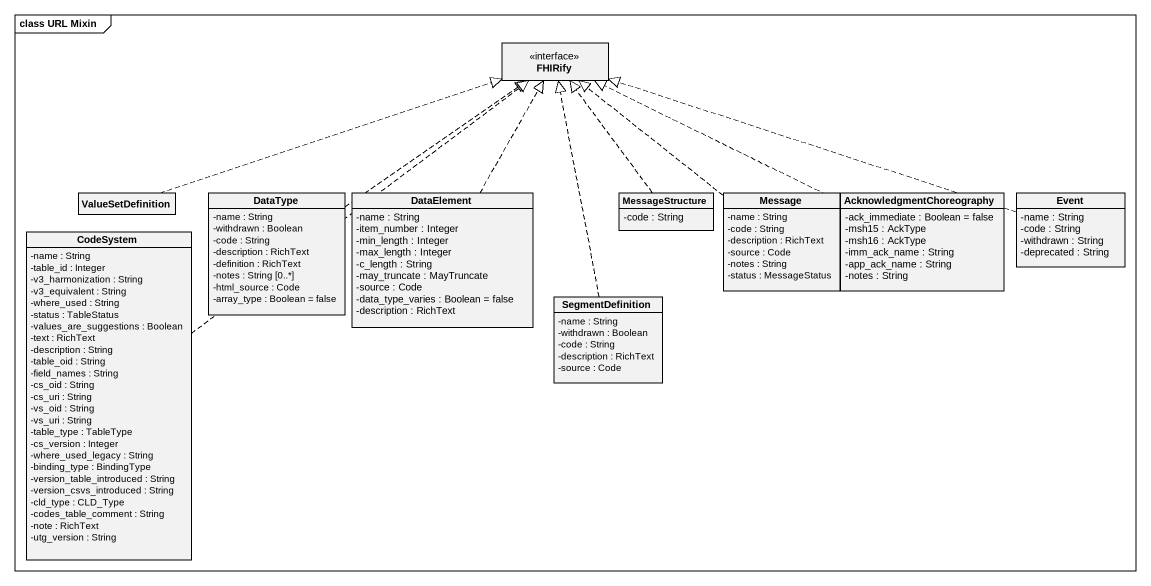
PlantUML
@startuml
mainframe class URL Mixin
hide circle
hide empty members
skinparam classAttributeIconSize 0
interface FHIRify
class ValueSetDefinition
class DataType {
  -name : String
  -withdrawn : Boolean
  -code : String
  -description : RichText
  -definition : RichText
  -notes : String [0..*]
  -html_source : Code
  -array_type : Boolean = false
}
class DataElement {
  -name : String
  -item_number : Integer
  -min_length : Integer
  -max_length : Integer
  -c_length : String
  -may_truncate : MayTruncate
  -source : Code
  -data_type_varies : Boolean = false
  -description : RichText
}
class MessageStructure {
  -code : String
}
class Message {
  -name : String
  -code : String
  -description : RichText
  -source : Code
  -notes : String
  -status : MessageStatus
}
class AcknowledgmentChoreography {
  -ack_immediate : Boolean = false
  -msh15 : AckType
  -msh16 : AckType
  -imm_ack_name : String
  -app_ack_name : String
  -notes : String
}
class Event {
  -name : String
  -code : String
  -withdrawn : String
  -deprecated : String
}
class CodeSystem {
  -name : String
  -table_id : Integer
  -v3_harmonization : String
  -v3_equivalent : String
  -where_used : String
  -status : TableStatus
  -values_are_suggestions : Boolean
  -text : RichText
  -description : String
  -table_oid : String
  -field_names : String
  -cs_oid : String
  -cs_uri : String
  -vs_oid : String
  -vs_uri : String
  -table_type : TableType
  -cs_version : Integer
  -where_used_legacy : String
  -binding_type : BindingType
  -version_table_introduced : String
  -version_csvs_introduced : String
  -cld_type : CLD_Type
  -codes_table_comment : String
  -note : RichText
  -utg_version : String
}
class SegmentDefinition {
  -name : String
  -withdrawn : Boolean
  -code : String
  -description : RichText
  -source : Code
}
ValueSetDefinition .right.|> FHIRify
DataType .up.|> FHIRify
DataElement .up.|> FHIRify
MessageStructure .up.|> FHIRify
Message .up.|> FHIRify
AcknowledgmentChoreography .left.|> FHIRify
Event .left.|> FHIRify
CodeSystem .up.|> FHIRify
SegmentDefinition .up.|> FHIRify
@enduml
